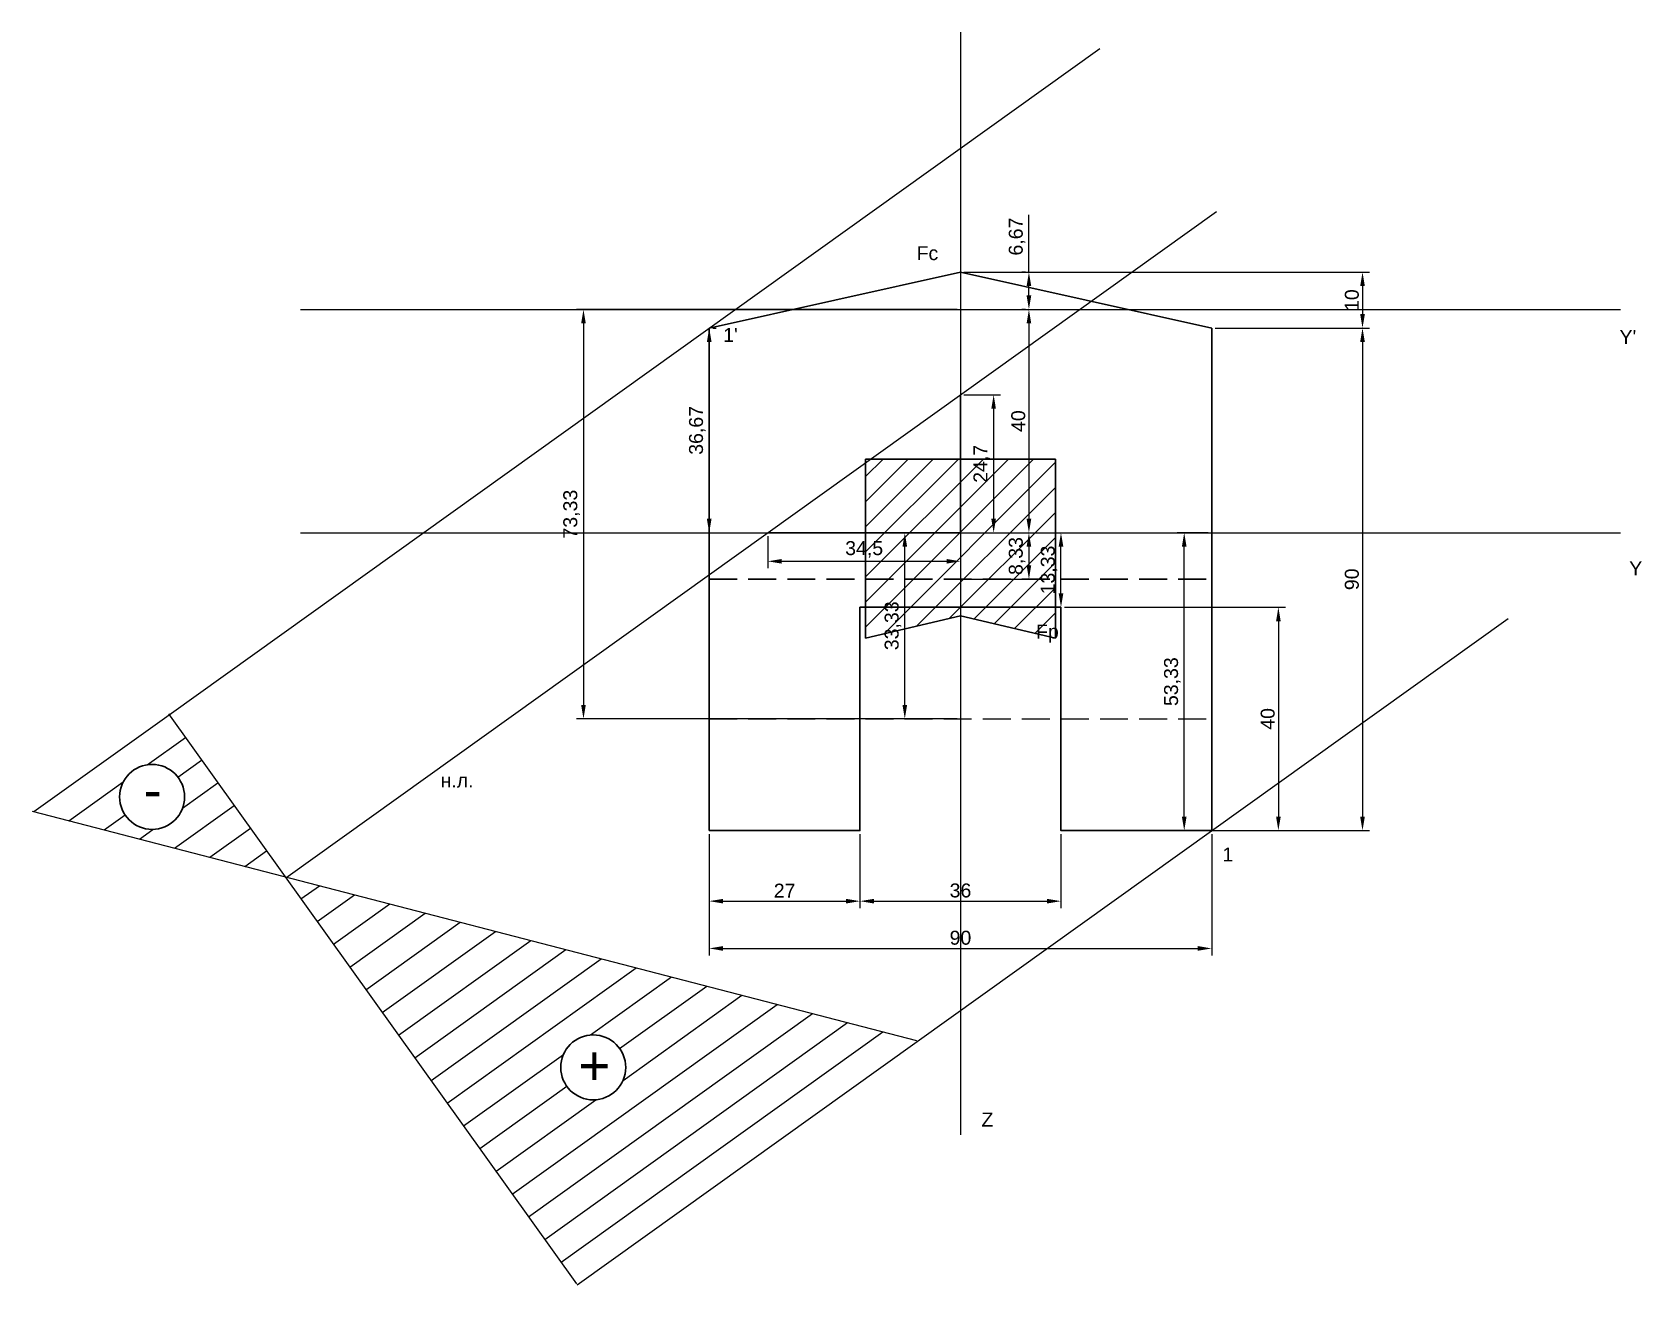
# Model space of a CAD drawing. Header units: millimetres. Extents: x 1806 to 2094, y 1491 to 1716.
import ezdxf

# ---------------------------------------------------------------- set-up
doc = ezdxf.new("R2010")
doc.units = ezdxf.units.MM
doc.header["$PDMODE"] = 3
doc.linetypes.add('DASHED', pattern=[7, 5, -2, 0])
doc.layers.get('0').update_dxf_attribs({"lineweight": 30})
for name, color, linetype in [('nulevaya liniya', 160, 'Continuous'), ('конченые оси', 104, 'Continuous'), ('оси', 7, 'Continuous')]:
    doc.layers.add(name, color=color, linetype=linetype)
for name, color, linetype, lineweight in [('размеры', 7, 'Continuous', 5), ('ыыы', 7, 'Continuous', 30), ('ядро сечения', 210, 'Continuous', 30)]:
    doc.layers.add(name, color=color, linetype=linetype, lineweight=lineweight)
doc.styles.get("Standard").update_dxf_attribs({"font": 'arial.ttf'})
doc.dimstyles.new('ISO-25', dxfattribs={"dimtxt": 2.5, "dimasz": 2.5, "dimexe": 1.25, "dimexo": 0.625, "dimtad": 1, "dimtxsty": 'Standard', "dimcen": 2.5, "dimadec": 0, "dimazin": 0, "dimtfac": 1, "dimtmove": 0, "dimatfit": 3, "dimfxl": 1, "dimarcsym": 0})

# ---------------------------------------------------------------- blocks, each defined once
blk = doc.blocks.new('*D22')
at = {"layer": 'Defpoints', "color": 0}
for p in [(1926.95, 1572.77), (2016.95, 1572.77), (2016.95, 1551.66)]:
    blk.add_point(p, dxfattribs=at)
at = {"layer": 'размеры', "color": 0, "lineweight": -2}
for p, q in [((1926.95, 1572.14), (1926.95, 1550.41)), ((2016.95, 1572.14), (2016.95, 1550.41)), ((1929.45, 1551.66), (2014.45, 1551.66))]:
    blk.add_line(p, q, dxfattribs=at)
at = {"layer": 'размеры', "color": 0}
for points in [[(1929.45, 1552.08), (1929.45, 1551.24), (1926.95, 1551.66)], [(2014.45, 1552.08), (2014.45, 1551.24), (2016.95, 1551.66)]]:
    blk.add_solid(points, dxfattribs=at)
at = {"layer": 'размеры', "color": 0, "insert": (1971.95, 1553.56), "char_height": 2.5, "attachment_point": 5}
blk.add_mtext('90', dxfattribs=at)
blk = doc.blocks.new('*D21')
at = {"layer": 'Defpoints', "color": 0}
for p in [(1953.95, 1572.77), (1989.95, 1572.77), (1989.95, 1560.13)]:
    blk.add_point(p, dxfattribs=at)
at = {"layer": 'размеры', "color": 0, "lineweight": -2}
for p, q in [((1953.95, 1572.14), (1953.95, 1558.88)), ((1989.95, 1572.14), (1989.95, 1558.88)), ((1956.45, 1560.13), (1987.45, 1560.13))]:
    blk.add_line(p, q, dxfattribs=at)
at = {"layer": 'размеры', "color": 0}
for points in [[(1956.45, 1560.54), (1956.45, 1559.71), (1953.95, 1560.13)], [(1987.45, 1560.54), (1987.45, 1559.71), (1989.95, 1560.13)]]:
    blk.add_solid(points, dxfattribs=at)
at = {"layer": 'размеры', "color": 0, "insert": (1971.95, 1562.03), "char_height": 2.5, "attachment_point": 5}
blk.add_mtext('36', dxfattribs=at)
blk = doc.blocks.new('*D20')
at = {"layer": 'Defpoints', "color": 0}
for p in [(1926.95, 1572.77), (1953.95, 1572.77), (1953.95, 1560.13)]:
    blk.add_point(p, dxfattribs=at)
at = {"layer": 'размеры', "color": 0, "lineweight": -2}
for p, q in [((1926.95, 1572.14), (1926.95, 1558.88)), ((1953.95, 1572.14), (1953.95, 1558.88)), ((1929.45, 1560.13), (1951.45, 1560.13))]:
    blk.add_line(p, q, dxfattribs=at)
at = {"layer": 'размеры', "color": 0}
for points in [[(1929.45, 1560.54), (1929.45, 1559.71), (1926.95, 1560.13)], [(1951.45, 1560.54), (1951.45, 1559.71), (1953.95, 1560.13)]]:
    blk.add_solid(points, dxfattribs=at)
at = {"layer": 'размеры', "color": 0, "insert": (1940.45, 1562.01), "char_height": 2.5, "attachment_point": 5}
blk.add_mtext('27', dxfattribs=at)
blk = doc.blocks.new('*D18')
at = {"layer": 'Defpoints', "color": 0}
for p in [(1989.95, 1612.77), (1989.95, 1572.77), (2028.88, 1572.77)]:
    blk.add_point(p, dxfattribs=at)
at = {"layer": 'размеры', "color": 0, "lineweight": -2}
for p, q in [((1990.58, 1612.77), (2030.13, 1612.77)), ((2028.88, 1610.27), (2028.88, 1575.27)), ((1990.58, 1572.77), (2030.13, 1572.77))]:
    blk.add_line(p, q, dxfattribs=at)
at = {"layer": 'размеры', "color": 0}
for points in [[(2028.47, 1610.27), (2029.3, 1610.27), (2028.88, 1612.77)], [(2028.47, 1575.27), (2029.3, 1575.27), (2028.88, 1572.77)]]:
    blk.add_solid(points, dxfattribs=at)
at = {"layer": 'размеры', "color": 0, "insert": (2026.98, 1592.77), "char_height": 2.5, "attachment_point": 5, "rotation": 90}
blk.add_mtext('40', dxfattribs=at)
blk = doc.blocks.new('*D17')
at = {"layer": 'Defpoints', "color": 0}
for p in [(2016.95, 1662.77), (2016.95, 1572.77), (2043.95, 1572.77)]:
    blk.add_point(p, dxfattribs=at)
at = {"layer": 'размеры', "color": 0, "lineweight": -2}
for p, q in [((2017.58, 1662.77), (2045.2, 1662.77)), ((2043.95, 1660.27), (2043.95, 1575.27)), ((2017.58, 1572.77), (2045.2, 1572.77))]:
    blk.add_line(p, q, dxfattribs=at)
at = {"layer": 'размеры', "color": 0}
for points in [[(2043.53, 1660.27), (2044.37, 1660.27), (2043.95, 1662.77)], [(2043.53, 1575.27), (2044.37, 1575.27), (2043.95, 1572.77)]]:
    blk.add_solid(points, dxfattribs=at)
at = {"layer": 'размеры', "color": 0, "insert": (2042.05, 1617.77), "char_height": 2.5, "attachment_point": 5, "rotation": 90}
blk.add_mtext('90', dxfattribs=at)
blk = doc.blocks.new('*D16')
at = {"layer": 'Defpoints', "color": 0}
for p in [(1971.95, 1672.77), (2016.95, 1662.77), (2043.95, 1662.77)]:
    blk.add_point(p, dxfattribs=at)
at = {"layer": 'размеры', "color": 0, "lineweight": -2}
for p, q in [((1972.58, 1672.77), (2045.2, 1672.77)), ((2043.95, 1670.27), (2043.95, 1665.27)), ((2017.58, 1662.77), (2045.2, 1662.77))]:
    blk.add_line(p, q, dxfattribs=at)
at = {"layer": 'размеры', "color": 0}
for points in [[(2043.53, 1670.27), (2044.37, 1670.27), (2043.95, 1672.77)], [(2043.53, 1665.27), (2044.37, 1665.27), (2043.95, 1662.77)]]:
    blk.add_solid(points, dxfattribs=at)
at = {"layer": 'размеры', "color": 0, "insert": (2042.05, 1667.77), "char_height": 2.5, "attachment_point": 5, "rotation": 90}
blk.add_mtext('10', dxfattribs=at)
blk = doc.blocks.new('*D34')
at = {"layer": 'Defpoints', "color": 0, "transparency": 16777216}
for p in [(1971.95, 1666.1), (1904.43, 1592.77), (1971.95, 1592.77)]:
    blk.add_point(p, dxfattribs=at)
at = {"layer": 'размеры', "color": 0, "lineweight": -2, "transparency": 16777216}
for p, q in [((1971.33, 1666.1), (1903.18, 1666.1)), ((1904.43, 1663.6), (1904.43, 1595.27)), ((1971.33, 1592.77), (1903.18, 1592.77))]:
    blk.add_line(p, q, dxfattribs=at)
at = {"layer": 'размеры', "color": 0, "transparency": 16777216}
for points in [[(1904.02, 1663.6), (1904.85, 1663.6), (1904.43, 1666.1)], [(1904.02, 1595.27), (1904.85, 1595.27), (1904.43, 1592.77)]]:
    blk.add_solid(points, dxfattribs=at)
at = {"layer": 'размеры', "color": 0, "transparency": 16777216, "insert": (1902.3, 1629.44), "char_height": 2.5, "attachment_point": 5, "rotation": 90}
blk.add_mtext('73,33', dxfattribs=at)
blk = doc.blocks.new('*D35')
at = {"layer": 'Defpoints', "color": 0, "transparency": 16777216}
for p in [(1971.95, 1626.1), (1971.95, 1617.77), (1984.21, 1617.77)]:
    blk.add_point(p, dxfattribs=at)
at = {"layer": 'размеры', "color": 0, "lineweight": -2, "transparency": 16777216}
for p, q in [((1972.58, 1626.1), (1985.46, 1626.1)), ((1984.21, 1623.6), (1984.21, 1620.27)), ((1972.58, 1617.77), (1985.46, 1617.77))]:
    blk.add_line(p, q, dxfattribs=at)
at = {"layer": 'размеры', "color": 0, "transparency": 16777216}
for points in [[(1983.79, 1623.6), (1984.62, 1623.6), (1984.21, 1626.1)], [(1983.79, 1620.27), (1984.62, 1620.27), (1984.21, 1617.77)]]:
    blk.add_solid(points, dxfattribs=at)
at = {"layer": 'размеры', "color": 0, "transparency": 16777216, "insert": (1982.08, 1621.94), "char_height": 2.5, "attachment_point": 5, "rotation": 90}
blk.add_mtext('8,33', dxfattribs=at)
blk = doc.blocks.new('*D36')
at = {"layer": 'Defpoints', "color": 0, "transparency": 16777216}
for p in [(1971.95, 1666.1), (1971.95, 1626.1), (1984.21, 1626.1)]:
    blk.add_point(p, dxfattribs=at)
at = {"layer": 'размеры', "color": 0, "lineweight": -2, "transparency": 16777216}
for p, q in [((1972.58, 1666.1), (1985.46, 1666.1)), ((1984.21, 1663.6), (1984.21, 1628.6)), ((1972.58, 1626.1), (1985.46, 1626.1))]:
    blk.add_line(p, q, dxfattribs=at)
at = {"layer": 'размеры', "color": 0, "transparency": 16777216}
for points in [[(1983.79, 1663.6), (1984.62, 1663.6), (1984.21, 1666.1)], [(1983.79, 1628.6), (1984.62, 1628.6), (1984.21, 1626.1)]]:
    blk.add_solid(points, dxfattribs=at)
at = {"layer": 'размеры', "color": 0, "transparency": 16777216, "insert": (1982.31, 1646.1), "char_height": 2.5, "attachment_point": 5, "rotation": 90}
blk.add_mtext('40', dxfattribs=at)
blk = doc.blocks.new('*D37')
at = {"layer": 'Defpoints', "color": 0, "transparency": 16777216}
for p in [(1961.98, 1626.1), (1971.95, 1626.1), (1971.95, 1592.77)]:
    blk.add_point(p, dxfattribs=at)
at = {"layer": 'размеры', "color": 0, "lineweight": -2, "transparency": 16777216}
for p, q in [((1971.33, 1626.1), (1960.73, 1626.1)), ((1961.98, 1595.27), (1961.98, 1623.6)), ((1971.33, 1592.77), (1960.73, 1592.77))]:
    blk.add_line(p, q, dxfattribs=at)
at = {"layer": 'размеры', "color": 0, "transparency": 16777216}
for points in [[(1961.56, 1623.6), (1962.39, 1623.6), (1961.98, 1626.1)], [(1961.56, 1595.27), (1962.39, 1595.27), (1961.98, 1592.77)]]:
    blk.add_solid(points, dxfattribs=at)
at = {"layer": 'размеры', "color": 0, "transparency": 16777216, "insert": (1959.85, 1609.44), "char_height": 2.5, "attachment_point": 5, "rotation": 90}
blk.add_mtext('33,33', dxfattribs=at)
blk = doc.blocks.new('*D41')
at = {"layer": 'Defpoints', "color": 0, "transparency": 16777216}
for p in [(1989.95, 1626.1), (1989.95, 1626.1), (1989.95, 1612.77)]:
    blk.add_point(p, dxfattribs=at)
at = {"layer": 'размеры', "color": 0, "lineweight": -2, "transparency": 16777216}
for p, q in [((1990.58, 1626.1), (1991.2, 1626.1)), ((1989.95, 1615.27), (1989.95, 1623.6)), ((1990.58, 1612.77), (1991.2, 1612.77))]:
    blk.add_line(p, q, dxfattribs=at)
at = {"layer": 'размеры', "color": 0, "transparency": 16777216}
for points in [[(1989.53, 1623.6), (1990.37, 1623.6), (1989.95, 1626.1)], [(1989.53, 1615.27), (1990.37, 1615.27), (1989.95, 1612.77)]]:
    blk.add_solid(points, dxfattribs=at)
at = {"layer": 'размеры', "color": 0, "transparency": 16777216, "insert": (1987.82, 1619.44), "char_height": 2.5, "attachment_point": 5, "rotation": 90}
blk.add_mtext('13,33', dxfattribs=at)
blk = doc.blocks.new('*D46')
at = {"layer": 'Defpoints', "color": 0, "transparency": 16777216}
for p in [(1971.95, 1650.8), (1971.95, 1626.1), (1977.89, 1626.1)]:
    blk.add_point(p, dxfattribs=at)
at = {"layer": 'размеры', "color": 0, "lineweight": -2, "transparency": 16777216}
for p, q in [((1972.58, 1650.8), (1979.14, 1650.8)), ((1977.89, 1648.3), (1977.89, 1628.6)), ((1972.58, 1626.1), (1979.14, 1626.1))]:
    blk.add_line(p, q, dxfattribs=at)
at = {"layer": 'размеры', "color": 0, "transparency": 16777216}
for points in [[(1977.47, 1648.3), (1978.3, 1648.3), (1977.89, 1650.8)], [(1977.47, 1628.6), (1978.3, 1628.6), (1977.89, 1626.1)]]:
    blk.add_solid(points, dxfattribs=at)
at = {"layer": 'размеры', "color": 0, "transparency": 16777216, "insert": (1975.76, 1638.45), "char_height": 2.5, "attachment_point": 5, "rotation": 90}
blk.add_mtext('24,7', dxfattribs=at)
blk = doc.blocks.new('*D47')
at = {"layer": 'Defpoints', "color": 0, "transparency": 16777216}
for p in [(1937.45, 1626.1), (1971.95, 1626.1), (1971.95, 1620.99)]:
    blk.add_point(p, dxfattribs=at)
at = {"layer": 'размеры', "color": 0, "lineweight": -2, "transparency": 16777216}
for p, q in [((1937.45, 1625.48), (1937.45, 1619.74)), ((1971.95, 1625.48), (1971.95, 1619.74)), ((1939.95, 1620.99), (1969.45, 1620.99))]:
    blk.add_line(p, q, dxfattribs=at)
at = {"layer": 'размеры', "color": 0, "transparency": 16777216}
for points in [[(1939.95, 1621.41), (1939.95, 1620.58), (1937.45, 1620.99)], [(1969.45, 1621.41), (1969.45, 1620.58), (1971.95, 1620.99)]]:
    blk.add_solid(points, dxfattribs=at)
at = {"layer": 'размеры', "color": 0, "transparency": 16777216, "insert": (1954.7, 1623.12), "char_height": 2.5, "attachment_point": 5}
blk.add_mtext('34,5', dxfattribs=at)
blk = doc.blocks.new('*D48')
at = {"layer": 'Defpoints', "color": 0, "transparency": 16777216}
for p in [(2012.02, 1626.1), (2016.95, 1626.1), (2016.95, 1572.77)]:
    blk.add_point(p, dxfattribs=at)
at = {"layer": 'размеры', "color": 0, "lineweight": -2, "transparency": 16777216}
for p, q in [((2016.33, 1626.1), (2010.77, 1626.1)), ((2012.02, 1575.27), (2012.02, 1623.6)), ((2016.33, 1572.77), (2010.77, 1572.77))]:
    blk.add_line(p, q, dxfattribs=at)
at = {"layer": 'размеры', "color": 0, "transparency": 16777216}
for points in [[(2011.6, 1623.6), (2012.44, 1623.6), (2012.02, 1626.1)], [(2011.6, 1575.27), (2012.44, 1575.27), (2012.02, 1572.77)]]:
    blk.add_solid(points, dxfattribs=at)
at = {"layer": 'размеры', "color": 0, "transparency": 16777216, "insert": (2009.89, 1599.44), "char_height": 2.5, "attachment_point": 5, "rotation": 90}
blk.add_mtext('53,33', dxfattribs=at)
blk = doc.blocks.new('*D50')
at = {"layer": 'Defpoints', "color": 0, "transparency": 16777216}
for p in [(1926.95, 1662.77), (1926.95, 1662.77), (1926.95, 1626.1)]:
    blk.add_point(p, dxfattribs=at)
at = {"layer": 'размеры', "color": 0, "lineweight": -2, "transparency": 16777216}
for p, q in [((1927.58, 1662.77), (1928.2, 1662.77)), ((1926.95, 1628.6), (1926.95, 1660.27)), ((1927.58, 1626.1), (1928.2, 1626.1))]:
    blk.add_line(p, q, dxfattribs=at)
at = {"layer": 'размеры', "color": 0, "transparency": 16777216}
for points in [[(1926.53, 1660.27), (1927.37, 1660.27), (1926.95, 1662.77)], [(1926.53, 1628.6), (1927.37, 1628.6), (1926.95, 1626.1)]]:
    blk.add_solid(points, dxfattribs=at)
at = {"layer": 'размеры', "color": 0, "transparency": 16777216, "insert": (1924.82, 1644.44), "char_height": 2.5, "attachment_point": 5, "rotation": 90}
blk.add_mtext('36,67', dxfattribs=at)
blk = doc.blocks.new('*D51')
at = {"layer": 'Defpoints', "color": 0, "transparency": 16777216}
for p in [(1984.21, 1672.77), (1984.21, 1672.77), (1984.21, 1666.1)]:
    blk.add_point(p, dxfattribs=at)
at = {"layer": 'размеры', "color": 0, "lineweight": -2, "transparency": 16777216}
for p, q in [((1984.21, 1672.77), (1984.21, 1683.03)), ((1983.58, 1672.77), (1982.96, 1672.77)), ((1984.21, 1668.6), (1984.21, 1670.27)), ((1983.58, 1666.1), (1982.96, 1666.1))]:
    blk.add_line(p, q, dxfattribs=at)
at = {"layer": 'размеры', "color": 0, "transparency": 16777216}
for points in [[(1983.79, 1670.27), (1984.62, 1670.27), (1984.21, 1672.77)], [(1983.79, 1668.6), (1984.62, 1668.6), (1984.21, 1666.1)]]:
    blk.add_solid(points, dxfattribs=at)
at = {"layer": 'размеры', "color": 0, "transparency": 16777216, "insert": (1982.08, 1679.15), "char_height": 2.5, "attachment_point": 5, "rotation": 90}
blk.add_mtext('6,67', dxfattribs=at)

msp = doc.modelspace()

# ---------------------------------------------------------------- hatches: boundary and pattern name
at = {"layer": 'ядро сечения'}
h = msp.add_hatch(dxfattribs=at)
h.set_pattern_fill('ANSI31', color=256)
h.paths.add_polyline_path([(1971.951, 1639.303), (1955.889, 1639.303), (1954.951, 1638.632), (1954.951, 1626.103), (1971.951, 1626.103)])
h.paths.add_polyline_path([(1988.951, 1639.303), (1971.951, 1639.303), (1971.951, 1626.103), (1988.951, 1626.103)])
h.paths.add_polyline_path([(1971.951, 1626.103), (1954.951, 1626.103), (1954.951, 1617.77), (1971.951, 1617.77)])
h.paths.add_polyline_path([(1988.951, 1626.103), (1971.951, 1626.103), (1971.951, 1617.77), (1988.951, 1617.77)])
h.paths.add_polyline_path([(1971.951, 1617.77), (1954.951, 1617.77), (1954.951, 1612.77), (1971.951, 1612.77)])
h.paths.add_polyline_path([(1971.951, 1611.203), (1971.951, 1612.77), (1954.951, 1612.77), (1954.951, 1607.203)])
h.paths.add_polyline_path([(1988.951, 1612.77), (1971.951, 1612.77), (1971.951, 1611.203), (1988.951, 1607.203)])
h.paths.add_polyline_path([(1988.951, 1617.77), (1971.951, 1617.77), (1971.951, 1612.77), (1988.951, 1612.77)])
h.paths.add_polyline_path([(1984.566, 1605.789), (1989.892, 1605.789), (1989.892, 1610.94), (1984.566, 1610.94)], flags=9)
h.paths.add_polyline_path([(1990.197, 1614.331), (1990.197, 1624.32), (1985.045, 1624.32), (1985.045, 1614.331)], flags=9)

# ---------------------------------------------------------------- linework, layer by layer
at = {"linetype": 'DASHED'}
msp.add_line((1926.951, 1617.77), (2016.951, 1617.77), dxfattribs=at)
at = {"layer": 'nulevaya liniya'}
for p, q in [((1830.225, 1593.519), (1996.907, 1712.854)), ((1851.139, 1564.308), (2017.82, 1683.643)), ((1971.951, 1626.103), (1971.951, 1650.803)), ((1971.951, 1626.103), (1937.451, 1626.103)), ((1964.19, 1534.996), (2070.005, 1610.753)), ((1805.98, 1576.161), (1830.225, 1593.519)), ((1830.098, 1593.696), (1903.196, 1491.596)), ((1826.282, 1584.547), (1833.136, 1589.454)), ((1831.792, 1582.342), (1836.046, 1585.388)), ((1812.286, 1574.526), (1822.023, 1581.497)), ((1832.643, 1576.802), (1838.957, 1581.323)), ((1831.202, 1569.621), (1841.868, 1577.257)), ((1805.705, 1576.232), (1964.063, 1535.173)), ((1818.591, 1572.891), (1822.334, 1575.571)), ((1824.897, 1571.256), (1827.304, 1572.98)), ((1837.508, 1567.987), (1844.778, 1573.192)), ((1843.813, 1566.352), (1847.689, 1569.126)), ((1853.842, 1560.532), (1857.144, 1562.895)), ((1856.753, 1556.466), (1863.449, 1561.26)), ((1859.664, 1552.401), (1869.755, 1559.625)), ((1862.574, 1548.335), (1876.06, 1557.99)), ((1865.485, 1544.27), (1882.366, 1556.356)), ((1868.395, 1540.204), (1888.671, 1554.721)), ((1871.306, 1536.139), (1894.977, 1553.086)), ((1874.217, 1532.073), (1901.282, 1551.451)), ((1877.127, 1528.008), (1907.588, 1549.816)), ((1880.038, 1523.942), (1913.893, 1548.181)), ((1905.691, 1536.159), (1920.199, 1546.546)), ((1910.913, 1533.748), (1926.504, 1544.911)), ((1911.513, 1528.028), (1932.81, 1543.276)), ((1891.681, 1507.68), (1939.116, 1541.641)), ((1894.591, 1503.615), (1945.421, 1540.006)), ((1897.502, 1499.55), (1951.727, 1538.371)), ((1900.413, 1495.484), (1958.032, 1536.736)), ((1903.323, 1491.419), (1964.19, 1534.996)), ((1882.949, 1519.877), (1900.851, 1532.694)), ((1885.859, 1515.811), (1901.451, 1526.974)), ((1888.77, 1511.746), (1906.673, 1524.563))]:
    msp.add_line(p, q, dxfattribs=at)
at = {"layer": 'конченые оси'}
for p, q in [((1971.951, 1715.754), (1971.951, 1672.77)), ((1971.951, 1672.77), (1971.951, 1662.77)), ((1971.951, 1662.77), (1971.951, 1572.77)), ((1853.779, 1626.103), (2090.123, 1626.103)), ((1971.951, 1572.77), (1971.951, 1518.263))]:
    msp.add_line(p, q, dxfattribs=at)
at = {"layer": 'конченые оси', "color": 9, "linetype": 'DASHED', "true_color": 0xc7c8ca}
for p, q in [((1926.951, 1617.77), (2016.951, 1617.77)), ((1926.951, 1592.77), (2016.951, 1592.77))]:
    msp.add_line(p, q, dxfattribs=at)
at = {"layer": 'оси'}
msp.add_line((1853.779, 1666.103), (2090.123, 1666.103), dxfattribs=at)
at = {"layer": 'ыыы'}
for p, q in [((1926.951, 1662.77), (1971.951, 1672.77)), ((1971.951, 1672.77), (2016.951, 1662.77))]:
    msp.add_line(p, q, dxfattribs=at)
for points in [[(1926.951, 1572.77), (1953.951, 1572.77), (1953.951, 1612.77), (1989.951, 1612.77), (1989.951, 1572.77), (2016.951, 1572.77), (2016.951, 1662.77)], [(1926.951, 1572.77), (1926.951, 1662.77)]]:
    msp.add_lwpolyline(points, dxfattribs=at)
for centre in [(1827.177, 1578.797), (1906.182, 1530.361)]:
    msp.add_circle(centre, 5.819, dxfattribs=at)
at = {"layer": 'ядро сечения'}
for p, q in [((1954.951, 1639.303), (1954.951, 1607.203)), ((1971.951, 1639.303), (1954.951, 1639.303)), ((1971.951, 1639.303), (1988.951, 1639.303)), ((1988.951, 1639.303), (1988.951, 1607.203)), ((1954.951, 1607.203), (1971.951, 1611.203)), ((1988.951, 1607.203), (1971.951, 1611.203))]:
    msp.add_line(p, q, dxfattribs=at)

# ---------------------------------------------------------------- texts
at = {"layer": 'nulevaya liniya', "char_height": 2.5, "attachment_point": 1}
for s, width, insert in [("1'", 6.38446, (1929.459, 1662.77)), ('1', 6.55199, (2018.862, 1569.731))]:
    msp.add_mtext_dynamic_manual_height_columns(s, width=width, gutter_width=12.5, heights=[0], dxfattribs=dict(at, insert=insert))
at = {"layer": 'конченые оси', "insert": (2091.715, 1620.975), "char_height": 2.5, "attachment_point": 1}
msp.add_mtext_dynamic_manual_height_columns('Y', width=7.56848, gutter_width=12.5, heights=[0], dxfattribs=at)
at = {"layer": 'конченые оси', "insert": (1975.718, 1522.269), "char_height": 2.5, "width": 33.93782, "attachment_point": 1}
msp.add_mtext('Z', dxfattribs=at)
at = {"layer": 'оси', "insert": (2089.977, 1662.41), "char_height": 2.5, "attachment_point": 1}
msp.add_mtext_dynamic_manual_height_columns("Y'", width=10.82371, gutter_width=12.5, heights=[0], dxfattribs=at)
at = {"layer": 'размеры', "char_height": 2.5, "attachment_point": 1}
for s, width, insert in [('Fc', 1.35659, (1964.094, 1677.43)), ('Fp', 3.88699, (1985.478, 1609.654))]:
    msp.add_mtext_dynamic_manual_height_columns(s, width=width, gutter_width=12.5, heights=[0], dxfattribs=dict(at, insert=insert))
at = {"layer": 'ыыы'}
for s, p in [('-', (1825.65, 1576.581)), ('+', (1903.541, 1527.191))]:
    msp.add_text(s, height=7, dxfattribs=at).set_placement(p)
at = {"layer": 'ыыы', "insert": (1878.845, 1582.985), "char_height": 2.5, "attachment_point": 1}
msp.add_mtext_dynamic_manual_height_columns('н.л.', width=4.13491, gutter_width=12.5, heights=[0], dxfattribs=at)

# ---------------------------------------------------------------- dimensions: what is measured, and where the dimension line sits
at = {"layer": 'размеры'}
for base, p1, p2, picture, middle in [((1984.208, 1672.77), (1984.208, 1666.103), (1984.208, 1672.77), '*D51', (1982.081, 1679.148)), ((1904.432, 1592.77), (1971.951, 1666.103), (1971.951, 1592.77), '*D34', (1902.304, 1629.436)), ((1984.208, 1626.103), (1971.951, 1666.103), (1971.951, 1626.103), '*D36', (1982.307, 1646.103)), ((1926.951, 1662.77), (1926.951, 1626.103), (1926.951, 1662.77), '*D50', (1924.824, 1644.436)), ((1977.885, 1626.103), (1971.951, 1650.803), (1971.951, 1626.103), '*D46', (1975.758, 1638.453)), ((1961.976, 1626.103), (1971.951, 1592.77), (1971.951, 1626.103), '*D37', (1959.849, 1609.436)), ((1984.208, 1617.77), (1971.951, 1626.103), (1971.951, 1617.77), '*D35', (1982.081, 1621.936)), ((1989.951, 1626.103), (1989.951, 1612.77), (1989.951, 1626.103), '*D41', (1987.824, 1619.436)), ((2012.019, 1626.103), (2016.951, 1572.77), (2016.951, 1626.103), '*D48', (2009.891, 1599.436))]:
    dim = msp.add_linear_dim(base=base, p1=p1, p2=p2, angle=90, dimstyle='ISO-25', dxfattribs=at)
    dim.commit()
    dim.dimension.update_dxf_attribs({"geometry": picture, "text_midpoint": middle})
for base, p1, p2, picture, middle in [((2043.95, 1662.77), (1971.951, 1672.77), (2016.951, 1662.77), '*D16', (2042.049, 1667.77)), ((2043.95, 1572.77), (2016.951, 1662.77), (2016.951, 1572.77), '*D17', (2042.049, 1617.77)), ((2028.884, 1572.77), (1989.951, 1612.77), (1989.951, 1572.77), '*D18', (2026.983, 1592.77))]:
    dim = msp.add_linear_dim(base=base, p1=p1, p2=p2, angle=90, dimstyle='ISO-25', override={"dimscale": 0}, dxfattribs=at)
    dim.commit()
    dim.dimension.update_dxf_attribs({"geometry": picture, "text_midpoint": middle})
dim = msp.add_linear_dim(base=(1971.951, 1620.992), p1=(1937.451, 1626.103), p2=(1971.951, 1626.103), dimstyle='ISO-25', dxfattribs=at)
dim.commit()
dim.dimension.update_dxf_attribs({"geometry": '*D47', "text_midpoint": (1954.701, 1623.119)})
for base, p1, p2, picture, middle in [((2016.951, 1551.66), (1926.951, 1572.77), (2016.951, 1572.77), '*D22', (1971.951, 1553.562)), ((1953.951, 1560.126), (1926.951, 1572.77), (1953.951, 1572.77), '*D20', (1940.451, 1562.006)), ((1989.951, 1560.126), (1953.951, 1572.77), (1989.951, 1572.77), '*D21', (1971.951, 1562.028))]:
    dim = msp.add_linear_dim(base=base, p1=p1, p2=p2, dimstyle='ISO-25', override={"dimscale": 0}, dxfattribs=at)
    dim.commit()
    dim.dimension.update_dxf_attribs({"geometry": picture, "text_midpoint": middle})

doc.saveas('drawing.dxf')
